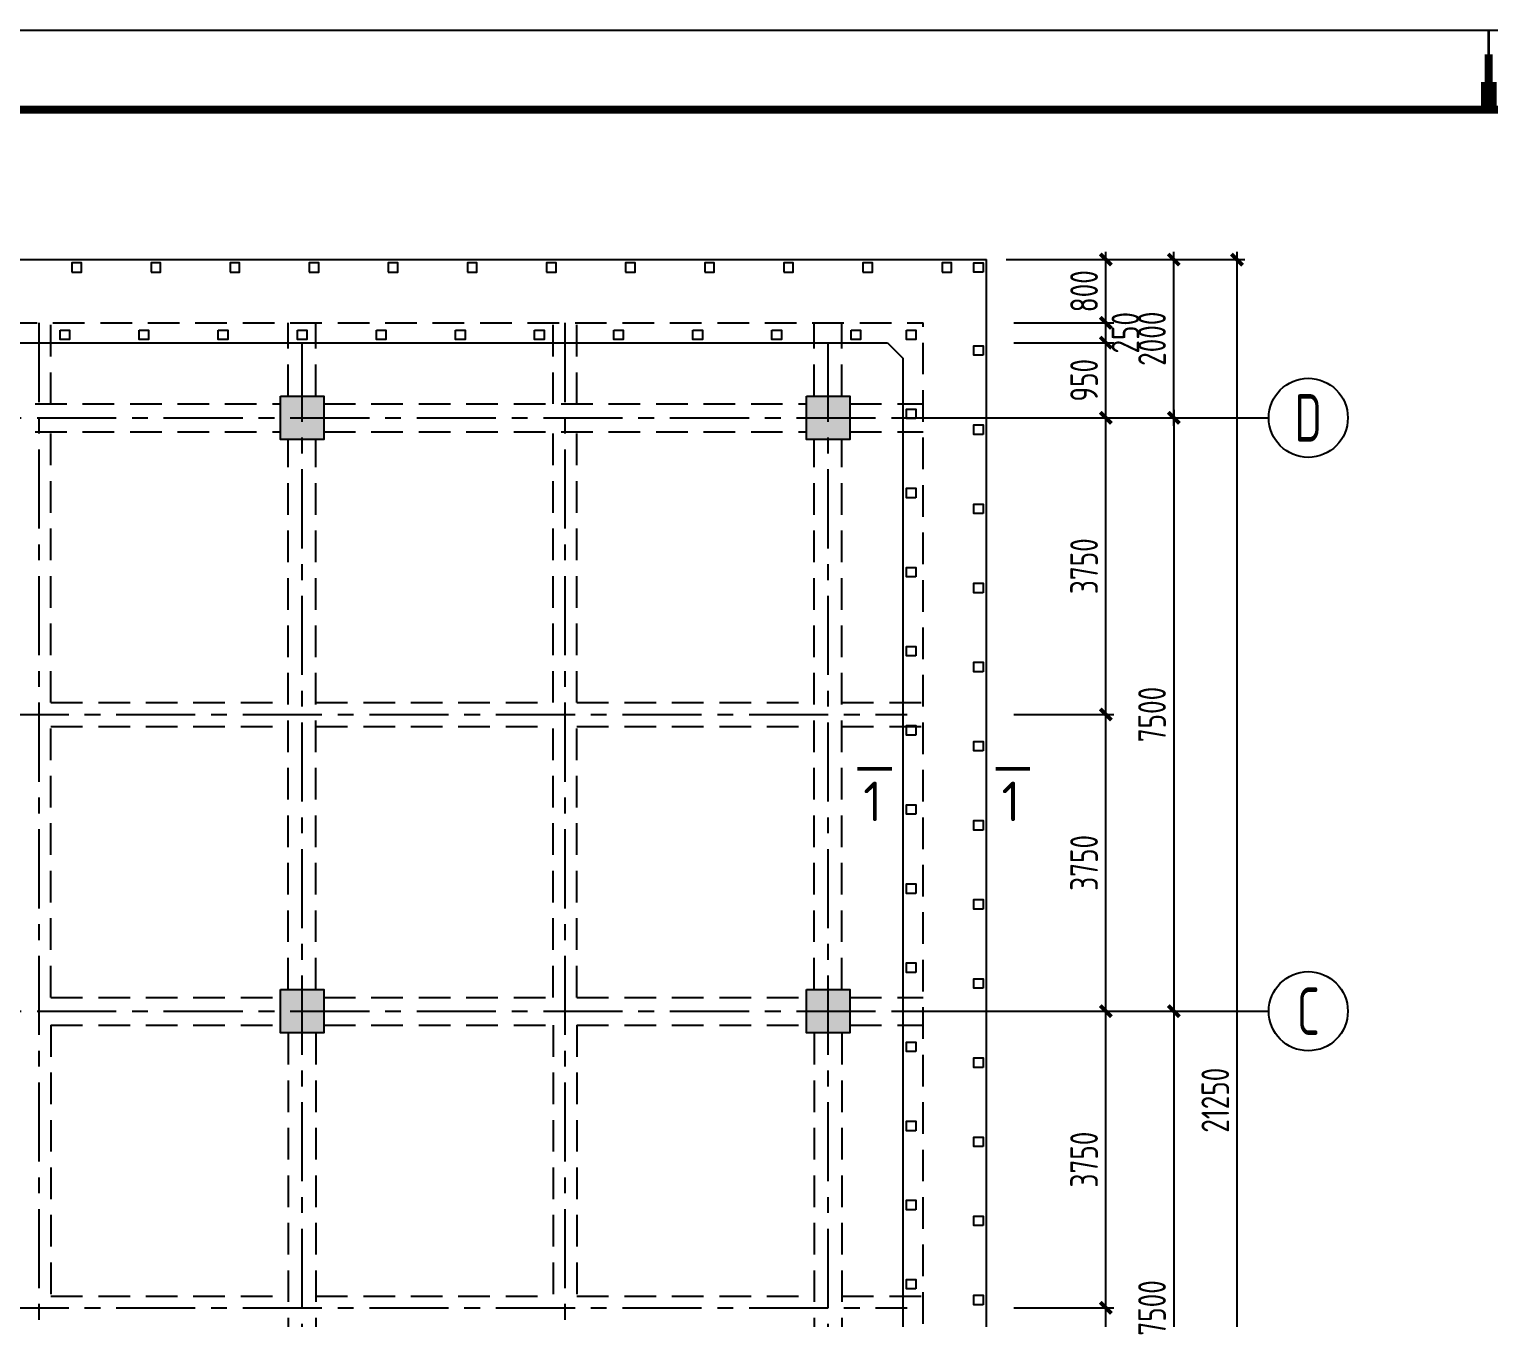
# Model space of a CAD drawing. Extents: x 665703 to 1047784, y -160603 to 92239.
# Drawn here: x 887951 to 906403, y 21034 to 37321 of the extents above; entities that cross this region are included whole.
import ezdxf
from ezdxf.enums import TextEntityAlignment as Align

# ---------------------------------------------------------------- set-up
doc = ezdxf.new("R2010")
doc.units = 0
doc.header["$LTSCALE"] = 800
doc.linetypes.add('CENTER', pattern=[2, 1.25, -0.25, 0.25, -0.25])
doc.linetypes.add('DASHED', pattern=[0.75, 0.5, -0.25])
doc.layers.get('0').update_dxf_attribs({"linetype": 'CONTINUOUS'})
doc.layers.get('Defpoints').update_dxf_attribs({"linetype": 'CONTINUOUS'})
for name, color, linetype in [('AXIS', 4, 'CENTER'), ('BEAM', 3, 'DASHED'), ('COLU', 3, 'CONTINUOUS'), ('DIM', 2, 'CONTINUOUS'), ('HATCH', 254, 'CONTINUOUS'), ('NUM', 7, 'CONTINUOUS'), ('THICK', 6, 'CONTINUOUS'), ('TK', 7, 'CONTINUOUS'), ('中粗', 3, 'CONTINUOUS'), ('细线', 7, 'CONTINUOUS')]:
    doc.layers.add(name, color=color, linetype=linetype)
doc.styles.add('TSSD_Axis', font='tssdeng.shx', dxfattribs={"width": 0.7, "bigfont": 'tssdchn.shx'})
doc.styles.add('TSSD_Dimension', font='Tssdeng.shx', dxfattribs={"width": 0.75, "bigfont": 'hztxt.shx'})
doc.styles.add('TSSD_Label', font='Tssdeng.shx', dxfattribs={"width": 0.7, "bigfont": 'hztxt.shx'})
doc.dimstyles.new('TSSD_100_100', dxfattribs={"dimtxt": 350, "dimasz": 100, "dimexe": 100, "dimexo": 250, "dimgap": 100, "dimtad": 1, "dimdec": 0, "dimzin": 0, "dimdsep": 46, "dimtxsty": 'TSSD_Dimension', "dimblk": 'ARCHTICK', "dimcen": 0, "dimdle": 100, "dimclrt": 7, "dimadec": 0, "dimazin": 0, "dimtfac": 1, "dimtdec": 0, "dimtix": 1, "dimtmove": 2, "dimatfit": 3, "dimldrblk": 'ARCHTICK', "dimfxl": 0, "dimtolj": 1, "dimtzin": 0, "dimarcsym": 0})

# ---------------------------------------------------------------- blocks, each defined once
blk = doc.blocks.new('ts_axno')
at = {"color": 0, "linetype": 'ByBlock', "lineweight": -2}
blk.add_circle((0, 0), 0.5, dxfattribs=at)
at = {"color": 0, "linetype": 'ByBlock', "lineweight": -2, "style": 'TSSD_Axis', "width": 0.7}
blk.add_attdef('A', text='', height=0.6, dxfattribs=at).set_placement((0, 0), align=Align.MIDDLE_CENTER)
blk = doc.blocks.new('_ArchTick')
at = {"color": 0, "const_width": 0.5}
blk.add_lwpolyline([(-0.71, -0.71), (0.71, 0.71)], dxfattribs=at)
blk = doc.blocks.new('*D98')
at = {"layer": 'Defpoints', "color": 0, "transparency": 16777216}
for p in [(899051, 32409), (899051, 24909), (902420, 24909)]:
    blk.add_point(p, dxfattribs=at)
at = {"layer": 'DIM', "color": 0, "lineweight": -2, "transparency": 16777216}
for p, q in [((902420, 32509), (902420, 24809)), ((899301, 32409), (902520, 32409)), ((899301, 24909), (902520, 24909))]:
    blk.add_line(p, q, dxfattribs=at)
at = {"layer": 'DIM', "color": 0, "lineweight": -2, "transparency": 16777216, "xscale": 100, "yscale": 100, "zscale": 100}
for p, rotation in [((902420, 32409), 90), ((902420, 24909), 270)]:
    blk.add_blockref('_ArchTick', p, dxfattribs=dict(at, rotation=rotation))
at = {"layer": 'DIM', "color": 7, "transparency": 16777216, "insert": (902145, 28659), "char_height": 350, "attachment_point": 5, "rotation": 90, "style": 'TSSD_Dimension'}
blk.add_mtext('\\A1;7500', dxfattribs=at)
blk = doc.blocks.new('*D99')
at = {"layer": 'Defpoints', "color": 0, "transparency": 16777216}
for p in [(899051, 24909), (899051, 17409), (902420, 17409)]:
    blk.add_point(p, dxfattribs=at)
at = {"layer": 'DIM', "color": 0, "lineweight": -2, "transparency": 16777216}
for p, q in [((902420, 25009), (902420, 17309)), ((899301, 24909), (902520, 24909)), ((899301, 17409), (902520, 17409))]:
    blk.add_line(p, q, dxfattribs=at)
at = {"layer": 'DIM', "color": 0, "lineweight": -2, "transparency": 16777216, "xscale": 100, "yscale": 100, "zscale": 100}
for p, rotation in [((902420, 24909), 90), ((902420, 17409), 270)]:
    blk.add_blockref('_ArchTick', p, dxfattribs=dict(at, rotation=rotation))
at = {"layer": 'DIM', "color": 7, "transparency": 16777216, "insert": (902145, 21159), "char_height": 350, "attachment_point": 5, "rotation": 90, "style": 'TSSD_Dimension'}
blk.add_mtext('\\A1;7500', dxfattribs=at)
blk = doc.blocks.new('*D101')
at = {"layer": 'Defpoints', "color": 0, "transparency": 16777216}
for p in [(900051, 34409), (903220, 34409), (900051, 13159)]:
    blk.add_point(p, dxfattribs=at)
at = {"layer": 'DIM', "color": 0, "lineweight": -2, "transparency": 16777216}
for p, q in [((903220, 13059), (903220, 34509)), ((900301, 34409), (903320, 34409)), ((900301, 13159), (903320, 13159))]:
    blk.add_line(p, q, dxfattribs=at)
at = {"layer": 'DIM', "color": 0, "lineweight": -2, "transparency": 16777216, "xscale": 100, "yscale": 100, "zscale": 100}
for p, rotation in [((903220, 34409), 90), ((903220, 13159), 270)]:
    blk.add_blockref('_ArchTick', p, dxfattribs=dict(at, rotation=rotation))
at = {"layer": 'DIM', "color": 7, "transparency": 16777216, "insert": (902945, 23784), "char_height": 350, "attachment_point": 5, "rotation": 90, "style": 'TSSD_Dimension'}
blk.add_mtext('\\A1;21250', dxfattribs=at)
blk = doc.blocks.new('*D105')
at = {"layer": 'Defpoints', "color": 0, "transparency": 16777216}
for p in [(900150, 21159), (901561, 21159), (900150, 17409)]:
    blk.add_point(p, dxfattribs=at)
at = {"layer": 'DIM', "color": 0, "lineweight": -2, "transparency": 16777216}
for p, q in [((901561, 17309), (901561, 21259)), ((900400, 21159), (901661, 21159)), ((900400, 17409), (901661, 17409))]:
    blk.add_line(p, q, dxfattribs=at)
at = {"layer": 'DIM', "color": 0, "lineweight": -2, "transparency": 16777216, "xscale": 100, "yscale": 100, "zscale": 100}
for p, rotation in [((901561, 21159), 90), ((901561, 17409), 270)]:
    blk.add_blockref('_ArchTick', p, dxfattribs=dict(at, rotation=rotation))
at = {"layer": 'DIM', "color": 7, "transparency": 16777216, "insert": (901286, 19284), "char_height": 350, "attachment_point": 5, "rotation": 90, "style": 'TSSD_Dimension'}
blk.add_mtext('\\A1;3750', dxfattribs=at)
blk = doc.blocks.new('*D106')
at = {"layer": 'Defpoints', "color": 0, "transparency": 16777216}
for p in [(900150, 24909), (901561, 24909), (900150, 21159)]:
    blk.add_point(p, dxfattribs=at)
at = {"layer": 'DIM', "color": 0, "lineweight": -2, "transparency": 16777216}
for p, q in [((901561, 21059), (901561, 25009)), ((900400, 24909), (901661, 24909)), ((900400, 21159), (901661, 21159))]:
    blk.add_line(p, q, dxfattribs=at)
at = {"layer": 'DIM', "color": 0, "lineweight": -2, "transparency": 16777216, "xscale": 100, "yscale": 100, "zscale": 100}
for p, rotation in [((901561, 24909), 90), ((901561, 21159), 270)]:
    blk.add_blockref('_ArchTick', p, dxfattribs=dict(at, rotation=rotation))
at = {"layer": 'DIM', "color": 7, "transparency": 16777216, "insert": (901286, 23034), "char_height": 350, "attachment_point": 5, "rotation": 90, "style": 'TSSD_Dimension'}
blk.add_mtext('\\A1;3750', dxfattribs=at)
blk = doc.blocks.new('*D107')
at = {"layer": 'Defpoints', "color": 0, "transparency": 16777216}
for p in [(900150, 28659), (901561, 28659), (900150, 24909)]:
    blk.add_point(p, dxfattribs=at)
at = {"layer": 'DIM', "color": 0, "lineweight": -2, "transparency": 16777216}
for p, q in [((900400, 28659), (901661, 28659)), ((901561, 24809), (901561, 28759)), ((900400, 24909), (901661, 24909))]:
    blk.add_line(p, q, dxfattribs=at)
at = {"layer": 'DIM', "color": 0, "lineweight": -2, "transparency": 16777216, "xscale": 100, "yscale": 100, "zscale": 100}
for p, rotation in [((901561, 28659), 90), ((901561, 24909), 270)]:
    blk.add_blockref('_ArchTick', p, dxfattribs=dict(at, rotation=rotation))
at = {"layer": 'DIM', "color": 7, "transparency": 16777216, "insert": (901286, 26784), "char_height": 350, "attachment_point": 5, "rotation": 90, "style": 'TSSD_Dimension'}
blk.add_mtext('\\A1;3750', dxfattribs=at)
blk = doc.blocks.new('*D108')
at = {"layer": 'Defpoints', "color": 0, "transparency": 16777216}
for p in [(900150, 32409), (901561, 32409), (900150, 28659)]:
    blk.add_point(p, dxfattribs=at)
at = {"layer": 'DIM', "color": 0, "lineweight": -2, "transparency": 16777216}
for p, q in [((901561, 28559), (901561, 32509)), ((900400, 32409), (901661, 32409)), ((900400, 28659), (901661, 28659))]:
    blk.add_line(p, q, dxfattribs=at)
at = {"layer": 'DIM', "color": 0, "lineweight": -2, "transparency": 16777216, "xscale": 100, "yscale": 100, "zscale": 100}
for p, rotation in [((901561, 32409), 90), ((901561, 28659), 270)]:
    blk.add_blockref('_ArchTick', p, dxfattribs=dict(at, rotation=rotation))
at = {"layer": 'DIM', "color": 7, "transparency": 16777216, "insert": (901286, 30534), "char_height": 350, "attachment_point": 5, "rotation": 90, "style": 'TSSD_Dimension'}
blk.add_mtext('\\A1;3750', dxfattribs=at)
blk = doc.blocks.new('*D109')
at = {"layer": 'Defpoints', "color": 0, "transparency": 16777216}
for p in [(900150, 33359), (901561, 33359), (900150, 32409)]:
    blk.add_point(p, dxfattribs=at)
at = {"layer": 'DIM', "color": 0, "lineweight": -2, "transparency": 16777216}
for p, q in [((901561, 32309), (901561, 33459)), ((900400, 33359), (901661, 33359)), ((900400, 32409), (901661, 32409))]:
    blk.add_line(p, q, dxfattribs=at)
at = {"layer": 'DIM', "color": 0, "lineweight": -2, "transparency": 16777216, "xscale": 100, "yscale": 100, "zscale": 100}
for p, rotation in [((901561, 33359), 90), ((901561, 32409), 270)]:
    blk.add_blockref('_ArchTick', p, dxfattribs=dict(at, rotation=rotation))
at = {"layer": 'DIM', "color": 7, "transparency": 16777216, "insert": (901286, 32884), "char_height": 350, "attachment_point": 5, "rotation": 90, "style": 'TSSD_Dimension'}
blk.add_mtext('\\A1;950', dxfattribs=at)
blk = doc.blocks.new('*D110')
at = {"layer": 'Defpoints', "color": 0, "transparency": 16777216}
for p in [(900150, 33609), (901561, 33609), (900150, 33359)]:
    blk.add_point(p, dxfattribs=at)
at = {"layer": 'DIM', "color": 0, "lineweight": -2, "transparency": 16777216}
for p, q in [((900400, 33609), (901661, 33609)), ((901561, 33259), (901561, 33709)), ((900400, 33359), (901661, 33359))]:
    blk.add_line(p, q, dxfattribs=at)
at = {"layer": 'DIM', "color": 0, "lineweight": -2, "transparency": 16777216, "xscale": 100, "yscale": 100, "zscale": 100}
for p, rotation in [((901561, 33609), 90), ((901561, 33359), 270)]:
    blk.add_blockref('_ArchTick', p, dxfattribs=dict(at, rotation=rotation))
at = {"layer": 'DIM', "color": 7, "transparency": 16777216, "insert": (901809, 33484), "char_height": 350, "attachment_point": 5, "rotation": 90, "style": 'TSSD_Dimension'}
blk.add_mtext('\\A1;250', dxfattribs=at)
blk = doc.blocks.new('*D111')
at = {"layer": 'Defpoints', "color": 0, "transparency": 16777216}
for p in [(900150, 34409), (901561, 34409), (900150, 33609)]:
    blk.add_point(p, dxfattribs=at)
at = {"layer": 'DIM', "color": 0, "lineweight": -2, "transparency": 16777216}
for p, q in [((901561, 33509), (901561, 34509)), ((900400, 34409), (901661, 34409)), ((900400, 33609), (901661, 33609))]:
    blk.add_line(p, q, dxfattribs=at)
at = {"layer": 'DIM', "color": 0, "lineweight": -2, "transparency": 16777216, "xscale": 100, "yscale": 100, "zscale": 100}
for p, rotation in [((901561, 34409), 90), ((901561, 33609), 270)]:
    blk.add_blockref('_ArchTick', p, dxfattribs=dict(at, rotation=rotation))
at = {"layer": 'DIM', "color": 7, "transparency": 16777216, "insert": (901286, 34009), "char_height": 350, "attachment_point": 5, "rotation": 90, "style": 'TSSD_Dimension'}
blk.add_mtext('\\A1;800', dxfattribs=at)
blk = doc.blocks.new('*D113')
at = {"layer": 'Defpoints', "color": 0, "transparency": 16777216}
for p in [(900051, 34409), (902420, 34409), (900051, 32409)]:
    blk.add_point(p, dxfattribs=at)
at = {"layer": 'DIM', "color": 0, "lineweight": -2, "transparency": 16777216}
for p, q in [((902420, 32309), (902420, 34509)), ((900301, 34409), (902520, 34409)), ((900301, 32409), (902520, 32409))]:
    blk.add_line(p, q, dxfattribs=at)
at = {"layer": 'DIM', "color": 0, "lineweight": -2, "transparency": 16777216, "xscale": 100, "yscale": 100, "zscale": 100}
for p, rotation in [((902420, 34409), 90), ((902420, 32409), 270)]:
    blk.add_blockref('_ArchTick', p, dxfattribs=dict(at, rotation=rotation))
at = {"layer": 'DIM', "color": 7, "transparency": 16777216, "insert": (902145, 33409), "char_height": 350, "attachment_point": 5, "rotation": 90, "style": 'TSSD_Dimension'}
blk.add_mtext('\\A1;2000', dxfattribs=at)
blk = doc.blocks.new('MI')
at = {"layer": 'TK'}
for points, const_width in [([(42050, 59400), (42050, 58400)], 35), ([(42050, 58400), (42050, 59100)], 100), ([(42050, 58400), (42050, 58750)], 200)]:
    blk.add_lwpolyline(points, dxfattribs=dict(at, const_width=const_width))

msp = doc.modelspace()

# ---------------------------------------------------------------- hatches: boundary and pattern name
at = {"layer": 'HATCH'}
for points in [[(891125.6, 32684), (891675.6, 32684), (891675.6, 32134), (891125.6, 32134)], [(897775.6, 32684), (898325.6, 32684), (898325.6, 32134), (897775.6, 32134)], [(891125.6, 25184), (891675.6, 25184), (891675.6, 24634), (891125.6, 24634)], [(897775.6, 25184), (898325.6, 25184), (898325.6, 24634), (897775.6, 24634)]]:
    msp.add_hatch(color=256, dxfattribs=at).paths.add_polyline_path(points)

# ---------------------------------------------------------------- linework, layer by layer
at = {"layer": 'AXIS'}
for p, q in [((888075.6, 13409), (888075.6, 33609)), ((894725.6, 13409), (894725.6, 33609)), ((891400.6, 13159), (891400.6, 33409)), ((898050.6, 13159), (898050.6, 33409)), ((870450.6, 32409), (899050.6, 32409)), ((871450.6, 28659), (899050.6, 28659)), ((870450.6, 24909), (899050.6, 24909)), ((871450.6, 21159), (899050.6, 21159))]:
    msp.add_line(p, q, dxfattribs=at)
at = {"layer": 'BEAM'}
for p, q in [((870250.6, 33609), (899250.6, 33609)), ((888225.6, 32584), (888225.6, 33609)), ((891225.6, 32684), (891225.6, 33609)), ((891575.6, 32684), (891575.6, 33609)), ((894575.6, 32584), (894575.6, 33609)), ((894875.6, 32584), (894875.6, 33609)), ((897875.6, 32684), (897875.6, 33609)), ((898225.6, 32684), (898225.6, 33609)), ((899250.6, 13159), (899250.6, 33609)), ((885025.6, 32584), (891125.6, 32584)), ((891675.6, 32584), (897775.6, 32584)), ((898325.6, 32584), (899250.6, 32584)), ((885025.6, 32234), (891125.6, 32234)), ((888225.6, 28809), (888225.6, 32234)), ((891225.6, 25184), (891225.6, 32134)), ((891575.6, 25184), (891575.6, 32134)), ((891675.6, 32234), (897775.6, 32234)), ((894575.6, 28809), (894575.6, 32234)), ((894875.6, 28809), (894875.6, 32234)), ((897875.6, 25184), (897875.6, 32134)), ((898225.6, 25184), (898225.6, 32134)), ((898325.6, 32234), (899250.6, 32234)), ((888225.6, 28809), (891225.6, 28809)), ((891575.6, 28809), (894575.6, 28809)), ((894875.6, 28809), (897875.6, 28809)), ((898225.6, 28809), (899250.6, 28809)), ((888225.6, 25084), (888225.6, 28509)), ((888225.6, 28509), (891225.6, 28509)), ((891575.6, 28509), (894575.6, 28509)), ((894575.6, 25084), (894575.6, 28509)), ((894875.6, 25084), (894875.6, 28509)), ((894875.6, 28509), (897875.6, 28509)), ((898225.6, 28509), (899250.6, 28509)), ((888225.6, 25084), (891125.6, 25084)), ((891675.6, 25084), (894575.6, 25084)), ((894875.6, 25084), (897775.6, 25084)), ((898325.6, 25084), (899250.6, 25084)), ((888225.6, 24734), (891125.6, 24734)), ((888225.6, 24734), (888225.6, 21309)), ((891675.6, 24734), (894575.6, 24734)), ((894575.6, 24734), (894575.6, 21309)), ((894875.6, 24734), (897775.6, 24734)), ((894875.6, 24734), (894875.6, 21309)), ((898325.6, 24734), (899250.6, 24734)), ((891225.6, 24634), (891225.6, 17684)), ((891575.6, 24634), (891575.6, 17684)), ((897875.6, 24634), (897875.6, 17684)), ((898225.6, 24634), (898225.6, 17684)), ((888225.6, 21309), (891225.6, 21309)), ((891575.6, 21309), (894575.6, 21309)), ((894875.6, 21309), (897875.6, 21309)), ((898225.6, 21309), (899250.6, 21309))]:
    msp.add_line(p, q, dxfattribs=at)
at = {"layer": 'COLU'}
for points in [[(891125.6, 32684), (891675.6, 32684), (891675.6, 32134), (891125.6, 32134)], [(897775.6, 32684), (898325.6, 32684), (898325.6, 32134), (897775.6, 32134)], [(891125.6, 25184), (891675.6, 25184), (891675.6, 24634), (891125.6, 24634)], [(897775.6, 25184), (898325.6, 25184), (898325.6, 24634), (897775.6, 24634)]]:
    msp.add_lwpolyline(points, close=True, dxfattribs=at)
at = {"layer": 'NUM'}
for p, q in [((899050.6, 32409), (903620.2, 32409)), ((899050.6, 24909), (903620.2, 24909))]:
    msp.add_line(p, q, dxfattribs=at)
at = {"layer": 'THICK'}
for points in [[(898856.4, 27972.7, 50, 50, 0), (898421.8, 27972.7, 50, 50, 0)], [(900603.8, 27972.7, 50, 50, 0), (900169.2, 27972.7, 50, 50, 0)]]:
    msp.add_lwpolyline(points, format="xyseb", dxfattribs=at)
at = {"layer": 'TK', "color": 2}
msp.add_lwpolyline([(948451.9, 37303.6), (864351.9, 37303.6), (864351.9, -22096.4), (948451.9, -22096.4)], close=True, dxfattribs=at)
at = {"layer": 'TK', "color": 2, "const_width": 100}
msp.add_lwpolyline([(866851.9, 36303.6), (947451.9, 36303.6), (947451.9, -21096.4), (866851.9, -21096.4)], close=True, dxfattribs=at)
at = {"layer": '中粗'}
for p, q in [((869450.6, 34409), (900050.6, 34409)), ((900050.6, 13159), (900050.6, 34409)), ((870700.6, 33359), (898800.6, 33359)), ((898800.6, 33359), (899000.6, 33159)), ((899000.6, 16659), (899000.6, 33159))]:
    msp.add_line(p, q, dxfattribs=at)
at = {"layer": '细线'}
for points in [[(888490.6, 34249), (888610.6, 34249), (888610.6, 34369), (888490.6, 34369)], [(889490.6, 34249), (889610.6, 34249), (889610.6, 34369), (889490.6, 34369)], [(890490.6, 34249), (890610.6, 34249), (890610.6, 34369), (890490.6, 34369)], [(891490.6, 34249), (891610.6, 34249), (891610.6, 34369), (891490.6, 34369)], [(892490.6, 34249), (892610.6, 34249), (892610.6, 34369), (892490.6, 34369)], [(893490.6, 34249), (893610.6, 34249), (893610.6, 34369), (893490.6, 34369)], [(894490.6, 34249), (894610.6, 34249), (894610.6, 34369), (894490.6, 34369)], [(895490.6, 34249), (895610.6, 34249), (895610.6, 34369), (895490.6, 34369)], [(896490.6, 34249), (896610.6, 34249), (896610.6, 34369), (896490.6, 34369)], [(897490.6, 34249), (897610.6, 34249), (897610.6, 34369), (897490.6, 34369)], [(898490.6, 34249), (898610.6, 34249), (898610.6, 34369), (898490.6, 34369)], [(899490.6, 34249), (899610.6, 34249), (899610.6, 34369), (899490.6, 34369)], [(900010.6, 34249), (899890.6, 34249), (899890.6, 34369), (900010.6, 34369)], [(888340.6, 33519), (888460.6, 33519), (888460.6, 33399), (888340.6, 33399)], [(889340.6, 33519), (889460.6, 33519), (889460.6, 33399), (889340.6, 33399)], [(890340.6, 33519), (890460.6, 33519), (890460.6, 33399), (890340.6, 33399)], [(891340.6, 33519), (891460.6, 33519), (891460.6, 33399), (891340.6, 33399)], [(892340.6, 33519), (892460.6, 33519), (892460.6, 33399), (892340.6, 33399)], [(893340.6, 33519), (893460.6, 33519), (893460.6, 33399), (893340.6, 33399)], [(894340.6, 33519), (894460.6, 33519), (894460.6, 33399), (894340.6, 33399)], [(895340.6, 33519), (895460.6, 33519), (895460.6, 33399), (895340.6, 33399)], [(896340.6, 33519), (896460.6, 33519), (896460.6, 33399), (896340.6, 33399)], [(897340.6, 33519), (897460.6, 33519), (897460.6, 33399), (897340.6, 33399)], [(898340.6, 33519), (898460.6, 33519), (898460.6, 33399), (898340.6, 33399)], [(899040.6, 33519), (899160.6, 33519), (899160.6, 33399), (899040.6, 33399)], [(900010.6, 33199), (899890.6, 33199), (899890.6, 33319), (900010.6, 33319)], [(899160.6, 32399), (899040.6, 32399), (899040.6, 32519), (899160.6, 32519)], [(900010.6, 32199), (899890.6, 32199), (899890.6, 32319), (900010.6, 32319)], [(899160.6, 31399), (899040.6, 31399), (899040.6, 31519), (899160.6, 31519)], [(900010.6, 31199), (899890.6, 31199), (899890.6, 31319), (900010.6, 31319)], [(899160.6, 30399), (899040.6, 30399), (899040.6, 30519), (899160.6, 30519)], [(900010.6, 30199), (899890.6, 30199), (899890.6, 30319), (900010.6, 30319)], [(899160.6, 29399), (899040.6, 29399), (899040.6, 29519), (899160.6, 29519)], [(900010.6, 29199), (899890.6, 29199), (899890.6, 29319), (900010.6, 29319)], [(899160.6, 28399), (899040.6, 28399), (899040.6, 28519), (899160.6, 28519)], [(900010.6, 28199), (899890.6, 28199), (899890.6, 28319), (900010.6, 28319)], [(899160.6, 27399), (899040.6, 27399), (899040.6, 27519), (899160.6, 27519)], [(900010.6, 27199), (899890.6, 27199), (899890.6, 27319), (900010.6, 27319)], [(899160.6, 26399), (899040.6, 26399), (899040.6, 26519), (899160.6, 26519)], [(900010.6, 26199), (899890.6, 26199), (899890.6, 26319), (900010.6, 26319)], [(899160.6, 25399), (899040.6, 25399), (899040.6, 25519), (899160.6, 25519)], [(900010.6, 25199), (899890.6, 25199), (899890.6, 25319), (900010.6, 25319)], [(899160.6, 24399), (899040.6, 24399), (899040.6, 24519), (899160.6, 24519)], [(900010.6, 24199), (899890.6, 24199), (899890.6, 24319), (900010.6, 24319)], [(899160.6, 23399), (899040.6, 23399), (899040.6, 23519), (899160.6, 23519)], [(900010.6, 23199), (899890.6, 23199), (899890.6, 23319), (900010.6, 23319)], [(899160.6, 22399), (899040.6, 22399), (899040.6, 22519), (899160.6, 22519)], [(900010.6, 22199), (899890.6, 22199), (899890.6, 22319), (900010.6, 22319)], [(899160.6, 21399), (899040.6, 21399), (899040.6, 21519), (899160.6, 21519)], [(900010.6, 21199), (899890.6, 21199), (899890.6, 21319), (900010.6, 21319)]]:
    msp.add_lwpolyline(points, close=True, dxfattribs=at)

# ---------------------------------------------------------------- block references
at = {"layer": 'NUM'}
ref = msp.add_blockref('ts_axno', (904120.2, 32409), dxfattribs=dict(at, xscale=1000, yscale=1000, zscale=1000))
ref.add_attrib('D', 'D', dxfattribs={"height": 600, "style": 'TSSD_Axis', "width": 0.7}).set_placement((904120.2, 32409), align=Align.MIDDLE_CENTER)
ref = msp.add_blockref('ts_axno', (904120.2, 24909), dxfattribs=dict(at, xscale=1000, yscale=1000, zscale=1000))
ref.add_attrib('C', 'C', dxfattribs={"height": 600, "style": 'TSSD_Axis', "width": 0.7}).set_placement((904120.2, 24909), align=Align.MIDDLE_CENTER)
at = {"layer": 'TK', "color": 2}
msp.add_blockref('MI', (864351.9, -22096.4), dxfattribs=at)

# ---------------------------------------------------------------- texts
at = {"layer": 'THICK', "style": 'TSSD_Label'}
for p in [(898495.2, 27311.4), (900242.6, 27311.4)]:
    msp.add_text('1', height=500, dxfattribs=at).set_placement(p)

# ---------------------------------------------------------------- dimensions: what is measured, and where the dimension line sits
at = {"layer": 'DIM'}
for base, p1, p2, angle, picture, middle in [((903220.2, 34409), (900050.6, 13159), (900050.6, 34409), 270, '*D101', (902945.2, 23784)), ((902420.2, 34409), (900050.6, 32409), (900050.6, 34409), 90, '*D113', (902145.2, 33409)), ((901560.8, 34409), (900149.8, 33609), (900149.8, 34409), 90, '*D111', (901285.8, 34009)), ((901560.8, 33359), (900149.8, 32409), (900149.8, 33359), 90, '*D109', (901285.8, 32884)), ((902420.2, 24909), (899050.6, 32409), (899050.6, 24909), 270, '*D98', (902145.2, 28659)), ((901560.8, 32409), (900149.8, 28659), (900149.8, 32409), 90, '*D108', (901285.8, 30534)), ((901560.8, 28659), (900149.8, 24909), (900149.8, 28659), 90, '*D107', (901285.8, 26784)), ((902420.2, 17409), (899050.6, 24909), (899050.6, 17409), 270, '*D99', (902145.2, 21159)), ((901560.8, 24909), (900149.8, 21159), (900149.8, 24909), 90, '*D106', (901285.8, 23034)), ((901560.8, 21159), (900149.8, 17409), (900149.8, 21159), 90, '*D105', (901285.8, 19284))]:
    dim = msp.add_linear_dim(base=base, p1=p1, p2=p2, angle=angle, dimstyle='TSSD_100_100', dxfattribs=at)
    dim.commit()
    dim.dimension.update_dxf_attribs({"geometry": picture, "text_midpoint": middle})
dim = msp.add_linear_dim(base=(901560.8, 33609), p1=(900149.8, 33359), p2=(900149.8, 33609), angle=90, dimstyle='TSSD_100_100', dxfattribs=at)
dim.commit()
dim.dimension.update_dxf_attribs({"geometry": '*D110', "text_midpoint": (901808.6, 33484), "dimtype": 160})

doc.saveas('drawing.dxf')
